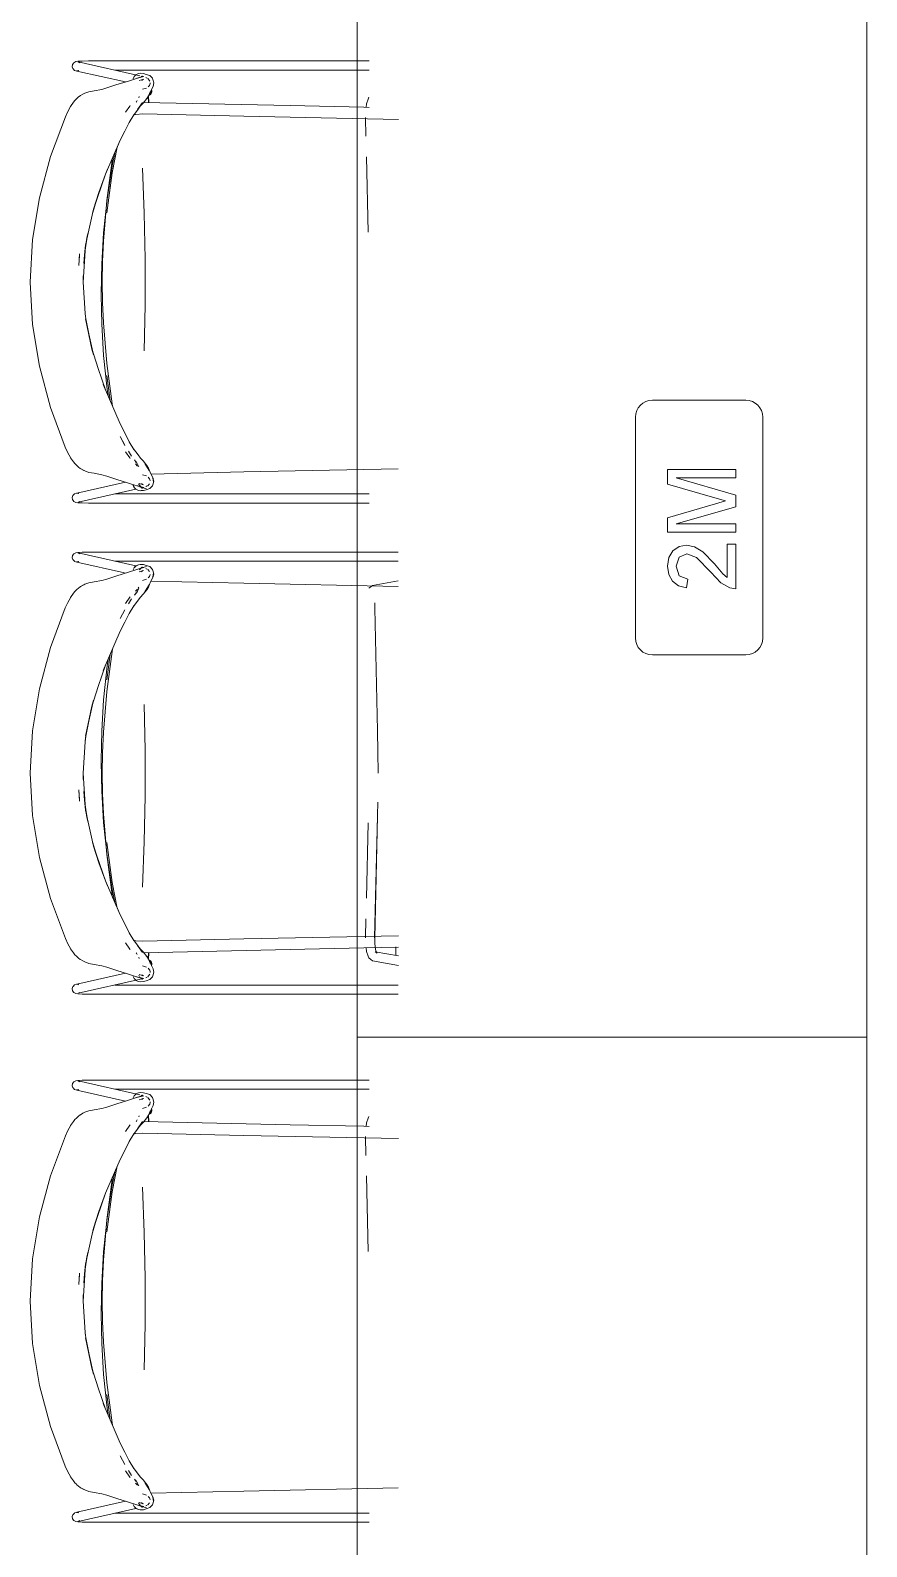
# Model space of a CAD drawing. Header units: millimetres. Extents: x 155927 to 317870, y -36033 to 97293.
# Drawn here: x 202881 to 203866, y 22208 to 23993 of the extents above; entities that cross this region are included whole.
import ezdxf

# ---------------------------------------------------------------- set-up
doc = ezdxf.new("R2010")
doc.units = ezdxf.units.MM
doc.header["$MEASUREMENT"] = 0
doc.layers.add('G-IMPT', color=8, linetype='CONTINUOUS', lineweight=9)
doc.layers.add('I-FURN', color=8, linetype='CONTINUOUS', lineweight=9)

msp = doc.modelspace()

# ---------------------------------------------------------------- linework, layer by layer
at = {"layer": 'G-IMPT'}
for p, q in [((202930.6, 23950.4), (202931, 23953.1)), ((202930.6, 23950.4), (202931.4, 23948.3)), ((202932.5, 23955.2), (202931, 23953.1)), ((202931.7, 23948), (202931.4, 23948.3)), ((202931.7, 23948), (202933.5, 23946.1)), ((202934.8, 23956.4), (202932.5, 23955.2)), ((202937.3, 23956.8), (202934.8, 23956.4)), ((202942.5, 23957.1), (202937.3, 23956.8)), ((203010.5, 23939.8), (202937.5, 23956.2)), ((202937.5, 23956.2), (202939.7, 23955.2)), ((202939.5, 23955.4), (202939.7, 23955.2)), ((202949.7, 23957.2), (202942.5, 23957.1)), ((202949.7, 23957.2), (202956, 23957.3)), ((203280.3, 23957.3), (202956, 23957.3)), ((202933.5, 23946.1), (202933.2, 23946.4)), ((202936, 23945.3), (202933.5, 23946.1)), ((202938.3, 23946.1), (202935.7, 23945.6)), ((202938, 23945.9), (202935.7, 23945.6)), ((202936, 23945.3), (202993.5, 23932.5)), ((202983.2, 23929.3), (202971.3, 23925.5)), ((203280.3, 23946.4), (202981, 23946.4)), ((202995.7, 23933.2), (202983.2, 23929.3)), ((203007.5, 23937), (202995.7, 23933.2)), ((203002.4, 23936.4), (203003.6, 23938.8)), ((203002.4, 23936.3), (203003.6, 23938.8)), ((203003.5, 23938.6), (203002.4, 23936.3)), ((203002.4, 23936.4), (203002.4, 23936.3)), ((203003.5, 23938.6), (203003.6, 23938.8)), ((203005.5, 23940.7), (203003.6, 23938.8)), ((203005.5, 23940.7), (203005.7, 23940.9)), ((203008.6, 23942.3), (203005.7, 23940.9)), ((203014.9, 23938.8), (203006.8, 23936.8)), ((203012.6, 23938.6), (203006.8, 23936.8)), ((203007.5, 23937), (203014.9, 23938.8)), ((203008.9, 23942.4), (203008.6, 23942.3)), ((203008.9, 23942.4), (203010.6, 23942.7)), ((203014.9, 23935.6), (203009.4, 23934.1)), ((203010.4, 23937.9), (203013.5, 23939.4)), ((203010.4, 23937.9), (203012.6, 23938.6)), ((203014.7, 23942.4), (203010.6, 23942.7)), ((203011.5, 23938.1), (203013.5, 23939.4)), ((203013.9, 23939), (203012, 23939.4)), ((203012.5, 23934.4), (203013.6, 23935.4)), ((203012.5, 23934.4), (203013.1, 23935.1)), ((203014.9, 23935.6), (203012.8, 23934.7)), ((203013.6, 23935.4), (203012.8, 23934.7)), ((203014.7, 23942.4), (203017.9, 23941.4)), ((203017.5, 23937.8), (203019.1, 23937)), ((203022.1, 23940.1), (203017.9, 23941.4)), ((203017.9, 23937.5), (203019.1, 23937)), ((203021.9, 23934.1), (203019.7, 23936.7)), ((203020.9, 23935.1), (203022.1, 23933.5)), ((203020.9, 23935.1), (203021.3, 23934.6)), ((203022.1, 23933.5), (203021.3, 23934.6)), ((203021.8, 23928.4), (203022.1, 23929)), ((203022.1, 23940.1), (203025.2, 23936.8)), ((203022.1, 23929), (203022.5, 23931)), ((203022.6, 23931.6), (203022.5, 23931)), ((203025.2, 23936.8), (203025.7, 23935.5)), ((203025.7, 23935.5), (203026.9, 23931.3)), ((203026, 23927.2), (203026.9, 23931.3)), ((202935.8, 23912.5), (202933.9, 23910.7)), ((202938.2, 23914.8), (202935.8, 23912.5)), ((202940.2, 23916.3), (202938.2, 23914.8)), ((202940.2, 23916.3), (202940.6, 23916.5)), ((202940.6, 23916.5), (202943.2, 23918.1)), ((202945.4, 23919.3), (202943.2, 23918.1)), ((202945.4, 23919.3), (202950.4, 23921)), ((202956.4, 23922.2), (202950.4, 23921)), ((202956.4, 23922.2), (202965.6, 23923.8)), ((202965.6, 23923.8), (202971.3, 23925.5)), ((203009, 23913.8), (203009.6, 23915.2)), ((203018.2, 23925.2), (203013.5, 23923.9)), ((203018.5, 23912.9), (203014.2, 23907.4)), ((203020.4, 23916), (203018.5, 23912.9)), ((203021.8, 23928.4), (203020.2, 23926.6)), ((203020.2, 23915.6), (203020.5, 23908.3)), ((203020.2, 23915.6), (203020.6, 23908.3)), ((203020.4, 23916), (203022.6, 23920.8)), ((203020.9, 23908.3), (203020.6, 23916.3)), ((203026, 23927.2), (203021.6, 23918.8)), ((203022.6, 23920.8), (203021.6, 23918.8)), ((203277.4, 23906.8), (203279.3, 23912.4)), ((203279.3, 23912.4), (203280.2, 23914.5)), ((202922.6, 23891.5), (202925.5, 23897.8)), ((202925.5, 23897.8), (202928.6, 23903.4)), ((202928.8, 23903.7), (202928.6, 23903.4)), ((202928.8, 23903.7), (202932.2, 23908.6)), ((202932.2, 23908.6), (202933.9, 23910.7)), ((202998.5, 23904.1), (202993.3, 23896.8)), ((202997.9, 23884.9), (203003.3, 23893.9)), ((202998.9, 23904.6), (202998.5, 23904.1)), ((203002.7, 23893.7), (203005.6, 23894.3)), ((203008.2, 23900.5), (203002.8, 23893.1)), ((203002.8, 23893.1), (203003.3, 23893.9)), ((203005.6, 23894.3), (203014, 23894.8)), ((203005.9, 23908.5), (203006.3, 23909)), ((203007.3, 23910.6), (203006.3, 23909)), ((203013.3, 23908.3), (203007.7, 23900)), ((203011.3, 23904.2), (203007.7, 23900)), ((203013.3, 23908.3), (203008.2, 23900.5)), ((203011.3, 23904.2), (203014.2, 23907.4)), ((203014, 23894.8), (203132.8, 23892.1)), ((203014.5, 23908.4), (203187.5, 23904.6)), ((203274, 23902.8), (203187.5, 23904.6)), ((203280.3, 23902.6), (203274, 23902.8)), ((203276.9, 23902.7), (203277.4, 23906.8)), ((202905, 23844.6), (202922.6, 23891.5)), ((202992.5, 23874.5), (202997.9, 23884.9)), ((203314.9, 23888.4), (203132.8, 23892.1)), ((203276.2, 23890.8), (203276.7, 23868.6)), ((202969.9, 23823.9), (202987.1, 23863.9)), ((202983.1, 23854.5), (202987.1, 23863.9)), ((202983.1, 23854.5), (202987.2, 23863.9)), ((202992.5, 23874.5), (202987.2, 23863.9)), ((202892, 23796.2), (202905, 23844.6)), ((202971.3, 23792.8), (202977.6, 23840.1)), ((202977.6, 23840.1), (202978.2, 23843.3)), ((202977.7, 23833.8), (202980.7, 23848.9)), ((202977.9, 23825.6), (202983.6, 23855.8)), ((202983.6, 23855.8), (202977.9, 23825.7)), ((203277.2, 23844.3), (203279.3, 23755.4)), ((202969.9, 23823.9), (202955.8, 23782.7)), ((202969.9, 23823.9), (202961.9, 23802.4)), ((202970, 23823.9), (202961.9, 23802.4)), ((202972.1, 23829.7), (202969.9, 23823.9)), ((202972.1, 23829.7), (202970, 23823.9)), ((202971.4, 23778.4), (202977.9, 23825.7)), ((202977.9, 23825.6), (202971.4, 23778.4)), ((202977.7, 23833.8), (202971.8, 23794.6)), ((203013.5, 23831), (203015.6, 23777.8)), ((202892, 23796.2), (202883.9, 23746.8)), ((202955.8, 23782.7), (202961.9, 23802.4)), ((202961.9, 23802.4), (202956, 23782.7)), ((202967.4, 23745), (202971.3, 23792.8)), ((202971.8, 23794.6), (202967.7, 23754.8)), ((202946.5, 23740.2), (202955.8, 23782.7)), ((202955.8, 23782.7), (202954.4, 23777.5)), ((202954.4, 23777.5), (202956, 23782.7)), ((203016.6, 23723.9), (203015.6, 23777.8)), ((202949, 23754), (202946.9, 23739.9)), ((202949, 23754), (202947.7, 23746.9)), ((202967.7, 23754.8), (202965.6, 23717.8)), ((202881.3, 23696.9), (202883.9, 23746.8)), ((202943.5, 23696.9), (202945.8, 23733.8)), ((202946.5, 23740.2), (202944.2, 23718.6)), ((202946.5, 23740.2), (202945.3, 23728.9)), ((202946.9, 23739.9), (202945.3, 23728.9)), ((202945.8, 23733.8), (202945.3, 23728.9)), ((202967.4, 23745), (202966.5, 23721)), ((202939.3, 23730), (202938.6, 23716.4)), ((202938.8, 23720.3), (202939.3, 23730)), ((202944.2, 23718.6), (202945.3, 23728.9)), ((202965.6, 23717.8), (202965.3, 23701.5)), ((202966.5, 23721), (202966.1, 23696.9)), ((203016.6, 23723.9), (203016.6, 23669.8)), ((202881.3, 23696.9), (202883.9, 23647)), ((202943.5, 23696.9), (202943.7, 23704.3)), ((202943.6, 23696.9), (202943.7, 23704.3)), ((202946, 23659.9), (202943.6, 23696.9)), ((202965.3, 23701.5), (202964.9, 23682.6)), ((202966.1, 23696.9), (202966.5, 23672.8)), ((202965.3, 23663.8), (202964.9, 23682.6)), ((202965.3, 23663.8), (202965.6, 23647.5)), ((202967.4, 23648.7), (202966.5, 23672.8)), ((203015.6, 23615.9), (203016.6, 23669.8)), ((202892, 23597.6), (202883.9, 23647)), ((202945.8, 23659.9), (202946.9, 23653.5)), ((202945.8, 23659.9), (202946.2, 23656.4)), ((202946, 23659.9), (202946.3, 23655.8)), ((202955.8, 23611), (202946.5, 23653.5)), ((202953.9, 23618), (202946.5, 23653.5)), ((202946.9, 23653.5), (202953.9, 23618)), ((202967.7, 23610.4), (202965.6, 23647.5)), ((202971.3, 23600.9), (202967.4, 23648.7)), ((202955.8, 23611), (202953.9, 23618)), ((202953.9, 23618), (202956.2, 23611.1)), ((202961.4, 23594.9), (202956.2, 23611.1)), ((202967.7, 23610.4), (202971.8, 23570.7)), ((202905, 23549.1), (202892, 23597.6)), ((202961.4, 23594.9), (202969.9, 23569.8)), ((202971.3, 23600.9), (202977.6, 23553.6)), ((202969.9, 23569.8), (202967.3, 23576.2)), ((202987.2, 23529.8), (202967.3, 23576.2)), ((202975.5, 23557.2), (202971.4, 23586.9)), ((202975.5, 23557.2), (202971.4, 23586.9)), ((202973, 23563.1), (202971.8, 23570.7)), ((202905, 23549.1), (202922.5, 23502.4)), ((202977.6, 23553.6), (202978.1, 23551)), ((202987.2, 23529.8), (202992.5, 23519.2)), ((202992.5, 23519.2), (202997.9, 23508.8)), ((202922.5, 23502.4), (202925.5, 23495.9)), ((202992.7, 23504.4), (202987.2, 23514.8)), ((202987.2, 23514.8), (202992.2, 23505.4)), ((202992.7, 23504.4), (202992.2, 23505.4)), ((203003.3, 23499.8), (202997.9, 23508.8)), ((203008.2, 23493.3), (203002.8, 23500.6)), ((203003.3, 23499.8), (203002.8, 23500.6)), ((202928.6, 23490.3), (202925.5, 23495.9)), ((202928.6, 23490.3), (202928.8, 23490)), ((202932.2, 23485.1), (202928.8, 23490)), ((202932.2, 23485.1), (202933.9, 23483)), ((202935.8, 23481.2), (202933.9, 23483)), ((202993.3, 23497), (202998.5, 23489.7)), ((203000.7, 23491.7), (202996.8, 23497.6)), ((202996.8, 23497.6), (202998, 23495.6)), ((203000.7, 23491.7), (202998, 23495.6)), ((202998.9, 23489.2), (202998.5, 23489.7)), ((203004.3, 23486.9), (203004, 23487.4)), ((203006, 23484.4), (203004, 23487.4)), ((203004.3, 23486.9), (203006, 23484.4)), ((203007.5, 23480.2), (203005.4, 23482.6)), ((203007.6, 23482.5), (203005.9, 23485.3)), ((203006.3, 23484.7), (203005.9, 23485.3)), ((203007.6, 23482.5), (203006.3, 23484.7)), ((203007.6, 23482.5), (203007.3, 23483.1)), ((203009.3, 23479.3), (203007.3, 23483.1)), ((203008.2, 23493.3), (203011.3, 23489.5)), ((203014.2, 23486.3), (203011.3, 23489.5)), ((203018.5, 23480.9), (203014.2, 23486.3)), ((203018.7, 23479.6), (203016.4, 23483.2)), ((203016.4, 23483.2), (203021.2, 23474.9)), ((202935.8, 23481.2), (202936.3, 23480.7)), ((202938.2, 23479), (202936.3, 23480.7)), ((202940.2, 23477.4), (202938.2, 23479)), ((202944.4, 23475), (202940.2, 23477.4)), ((202940.2, 23477.4), (202940.6, 23477.2)), ((202940.2, 23477.4), (202945.4, 23474.5)), ((202940.6, 23477.2), (202943.2, 23475.7)), ((202943.2, 23475.7), (202945.4, 23474.5)), ((202944.4, 23475), (202945.4, 23474.5)), ((202950.4, 23472.7), (202945.4, 23474.5)), ((202956.4, 23471.6), (202950.4, 23472.7)), ((202965.6, 23470), (202956.4, 23471.6)), ((202965.6, 23470), (202971.3, 23468.3)), ((202971.3, 23468.3), (202983.2, 23464.4)), ((203007.6, 23482.5), (203009.3, 23479.3)), ((203018.3, 23468.5), (203013.5, 23469.8)), ((203020.4, 23477.8), (203018.5, 23480.9)), ((203018.7, 23479.6), (203021.2, 23474.9)), ((203021.8, 23465.3), (203020.3, 23466.9)), ((203020.4, 23477.8), (203022.9, 23471.7)), ((203021.8, 23465.3), (203022.3, 23464.3)), ((203025.9, 23465.7), (203022.9, 23471.7)), ((203023.4, 23470.7), (203132.8, 23473.2)), ((203026.9, 23462.4), (203025.6, 23466.1)), ((203026.4, 23461.1), (203025.6, 23466.1)), ((203026.4, 23461.1), (203025.9, 23465.7)), ((203132.8, 23473.2), (203314.6, 23476.9)), ((202931.4, 23445.4), (202933.2, 23447.3)), ((202933.5, 23447.6), (202933.2, 23447.3)), ((202936, 23448.4), (202933.5, 23447.6)), ((202938.3, 23447.7), (202935.7, 23448.1)), ((202938, 23447.8), (202935.7, 23448.1)), ((202993.3, 23461.3), (202936, 23448.4)), ((202937.6, 23437.5), (203005.7, 23452.9)), ((202981, 23447.3), (203280.6, 23447.3)), ((202983.2, 23464.4), (203004.4, 23457.7)), ((203002.4, 23457.4), (203002.4, 23457.5)), ((203002.4, 23457.4), (203003.5, 23455.1)), ((203003.5, 23455.1), (203003.6, 23454.9)), ((203005.7, 23452.8), (203003.6, 23454.9)), ((203003.9, 23454.7), (203005.5, 23453)), ((203003.9, 23454.7), (203005.7, 23452.8)), ((203012.6, 23455.1), (203004.4, 23457.7)), ((203008.9, 23451.3), (203005.5, 23453)), ((203005.5, 23453), (203008.6, 23451.4)), ((203005.5, 23453), (203005.7, 23452.8)), ((203008.9, 23451.3), (203005.7, 23452.8)), ((203014.9, 23454.9), (203006.8, 23457)), ((203006.8, 23457), (203008.1, 23456.7)), ((203014.9, 23454.9), (203008.1, 23456.7)), ((203008.9, 23451.3), (203008.6, 23451.4)), ((203008.8, 23459.3), (203009.8, 23457.5)), ((203008.9, 23451.3), (203010.6, 23451.1)), ((203014.8, 23458.1), (203009.4, 23459.7)), ((203011.5, 23455.6), (203009.8, 23457.5)), ((203013.5, 23454.3), (203010.4, 23455.8)), ((203018.2, 23453.5), (203010.4, 23455.8)), ((203011.9, 23451.2), (203010.6, 23451.1)), ((203013.5, 23454.3), (203011.5, 23455.6)), ((203014.7, 23451.3), (203011.9, 23451.2)), ((203012, 23454.3), (203013.9, 23454.7)), ((203013.6, 23458.3), (203012.1, 23459.8)), ((203012.1, 23459.8), (203013, 23458.7)), ((203013.6, 23458.3), (203012.4, 23459.3)), ((203014.8, 23458.1), (203012.4, 23459.3)), ((203018.2, 23453.5), (203012.6, 23455.1)), ((203017.9, 23452.3), (203014.7, 23451.3)), ((203019.1, 23456.7), (203017.5, 23455.9)), ((203017.9, 23456.2), (203019.1, 23456.7)), ((203017.9, 23452.3), (203022.1, 23453.7)), ((203021.7, 23459.3), (203019.7, 23457)), ((203025.2, 23456.9), (203022.1, 23453.7)), ((203022.5, 23462.8), (203022.3, 23464.3)), ((203025.7, 23458.2), (203025.2, 23456.9)), ((203026.9, 23462.4), (203025.7, 23458.2)), ((202931.4, 23445.4), (202930.6, 23443.3)), ((202931, 23440.6), (202930.6, 23443.3)), ((202932.5, 23438.5), (202931, 23440.6)), ((202934.8, 23437.3), (202932.5, 23438.5)), ((202934.8, 23437.3), (202937.3, 23436.9)), ((202937.3, 23436.9), (202942.5, 23436.7)), ((202937.6, 23437.5), (202939.7, 23438.6)), ((202939.7, 23438.6), (202939.5, 23438.4)), ((202942.5, 23436.7), (202949.7, 23436.5)), ((202956, 23436.5), (202949.7, 23436.5)), ((203280.6, 23436.5), (202956, 23436.5)), ((202932.5, 23376.9), (202931, 23374.8)), ((202934.8, 23378.1), (202932.5, 23376.9)), ((202934.8, 23378.1), (202937.3, 23378.5)), ((202937.3, 23378.5), (202942.5, 23378.7)), ((202937.6, 23377.9), (203005.7, 23362.5)), ((202937.6, 23377.9), (202939.7, 23376.8)), ((202939.7, 23376.8), (202939.5, 23377)), ((202942.5, 23378.7), (202949.7, 23378.9)), ((202956, 23378.9), (202949.7, 23378.9)), ((203314.6, 23378.9), (202956, 23378.9)), ((202931, 23374.8), (202930.6, 23372.1)), ((202931.4, 23370), (202930.6, 23372.1)), ((202931.4, 23370), (202933.2, 23368.1)), ((202933.5, 23367.8), (202933.2, 23368.1)), ((202936, 23367), (202933.5, 23367.8)), ((202938.3, 23367.7), (202935.7, 23367.3)), ((202938, 23367.6), (202935.7, 23367.3)), ((202992.2, 23354.4), (202936, 23367)), ((202981, 23368.1), (203314.6, 23368.1)), ((202983.2, 23351), (203004.4, 23357.7)), ((203002.4, 23358), (203003.5, 23360.3)), ((203002.4, 23358), (203002.4, 23357.9)), ((203003.5, 23360.3), (203003.6, 23360.5)), ((203005.7, 23362.6), (203003.6, 23360.5)), ((203003.9, 23360.7), (203005.7, 23362.6)), ((203003.9, 23360.7), (203005.5, 23362.4)), ((203012.6, 23360.3), (203004.4, 23357.7)), ((203008.9, 23364), (203005.5, 23362.4)), ((203005.5, 23362.4), (203008.6, 23364)), ((203005.5, 23362.4), (203005.7, 23362.6)), ((203008.9, 23364), (203005.7, 23362.6)), ((203014.9, 23360.5), (203006.8, 23358.4)), ((203006.8, 23358.4), (203008.1, 23358.7)), ((203014.9, 23360.5), (203008.1, 23358.7)), ((203008.9, 23364), (203008.6, 23364)), ((203008.9, 23364), (203010.6, 23364.3)), ((203011.5, 23359.8), (203009.8, 23357.9)), ((203018.2, 23361.9), (203010.4, 23359.5)), ((203013.5, 23361.1), (203010.4, 23359.5)), ((203011.9, 23364.2), (203010.6, 23364.3)), ((203013.5, 23361.1), (203011.5, 23359.8)), ((203014.7, 23364.1), (203011.9, 23364.2)), ((203012, 23361.1), (203013.9, 23360.7)), ((203018.2, 23361.9), (203012.6, 23360.3)), ((203017.9, 23363.1), (203014.7, 23364.1)), ((203019.1, 23358.7), (203017.5, 23359.5)), ((203017.9, 23363.1), (203022.1, 23361.7)), ((203017.9, 23359.2), (203019.1, 23358.7)), ((203021.7, 23356.1), (203019.7, 23358.4)), ((203025.2, 23358.5), (203022.1, 23361.7)), ((203025.7, 23357.2), (203025.2, 23358.5)), ((202940.2, 23337.9), (202945.4, 23340.9)), ((202944.4, 23340.4), (202940.2, 23337.9)), ((202940.6, 23338.2), (202943.2, 23339.7)), ((202943.2, 23339.7), (202945.4, 23340.9)), ((202944.4, 23340.4), (202945.4, 23340.9)), ((202950.4, 23342.7), (202945.4, 23340.9)), ((202956.4, 23343.8), (202950.4, 23342.7)), ((202965.6, 23345.4), (202956.4, 23343.8)), ((202965.6, 23345.4), (202971.3, 23347.1)), ((202971.3, 23347.1), (202983.2, 23351)), ((203014.8, 23357.3), (203009.4, 23355.7)), ((203013.6, 23357.1), (203012.1, 23355.6)), ((203012.1, 23355.6), (203013, 23356.7)), ((203014.8, 23357.3), (203012.4, 23356.1)), ((203013.6, 23357.1), (203012.4, 23356.1)), ((203018.3, 23346.9), (203013.5, 23345.5)), ((203016.4, 23332.1), (203021.2, 23340.4)), ((203018.7, 23335.8), (203021.2, 23340.4)), ((203021.8, 23350.1), (203020.3, 23348.5)), ((203020.4, 23337.6), (203022.9, 23343.7)), ((203021.8, 23350.1), (203022.3, 23351.1)), ((203022.5, 23352.6), (203022.3, 23351.1)), ((203025.9, 23349.7), (203022.9, 23343.7)), ((203023.4, 23344.7), (203132.8, 23342.2)), ((203026.4, 23354.3), (203025.6, 23349.3)), ((203026.9, 23353), (203025.6, 23349.3)), ((203026.9, 23353), (203025.7, 23357.2)), ((203026.4, 23354.3), (203025.9, 23349.7)), ((203132.8, 23342.2), (203314.6, 23338.5)), ((203314.6, 23344.9), (203284.4, 23339.6)), ((202928.6, 23325.1), (202925.5, 23319.5)), ((202928.6, 23325.1), (202928.8, 23325.4)), ((202932.2, 23330.3), (202928.8, 23325.4)), ((202932.2, 23330.3), (202933.9, 23332.4)), ((202935.8, 23334.2), (202933.9, 23332.4)), ((202935.8, 23334.2), (202936.3, 23334.7)), ((202938.2, 23336.4), (202936.3, 23334.7)), ((202940.2, 23337.9), (202938.2, 23336.4)), ((202940.2, 23337.9), (202940.6, 23338.2)), ((202993.3, 23318.4), (202998.5, 23325.7)), ((203000.7, 23323.7), (202996.8, 23317.8)), ((203000.7, 23323.7), (202998, 23319.8)), ((202998.9, 23326.2), (202998.5, 23325.7)), ((203008.2, 23322.1), (203002.8, 23314.8)), ((203006, 23331), (203004, 23328)), ((203004.3, 23328.5), (203004, 23328)), ((203004.3, 23328.5), (203006, 23331)), ((203007.5, 23335.2), (203005.4, 23332.8)), ((203007.6, 23332.9), (203005.9, 23330.1)), ((203006.3, 23330.7), (203005.9, 23330.1)), ((203007.6, 23332.9), (203006.3, 23330.7)), ((203009.3, 23336.1), (203007.3, 23332.3)), ((203007.6, 23332.9), (203007.3, 23332.3)), ((203007.6, 23332.9), (203009.3, 23336.1)), ((203008.2, 23322.1), (203011.3, 23325.9)), ((203008.4, 23336.4), (203009.1, 23337.6)), ((203014.2, 23329.1), (203011.3, 23325.9)), ((203018.5, 23334.5), (203014.2, 23329.1)), ((203018.7, 23335.8), (203016.4, 23332.1)), ((203020.4, 23337.6), (203018.5, 23334.5)), ((203280.2, 23336.2), (203282.3, 23338.1)), ((203282.3, 23338.1), (203284.4, 23339.6)), ((202905, 23266.3), (202922.5, 23313)), ((202922.5, 23313), (202925.5, 23319.5)), ((202992.7, 23311), (202987.2, 23300.6)), ((202987.2, 23300.6), (202992.2, 23310)), ((202992.7, 23311), (202992.2, 23310)), ((202992.5, 23296.2), (202997.9, 23306.6)), ((202996.8, 23317.8), (202998, 23319.8)), ((203003.3, 23315.6), (202997.9, 23306.6)), ((203003.3, 23315.6), (203002.8, 23314.8)), ((203287.1, 23312.8), (203287.2, 23319.2)), ((203287.1, 23312.8), (203290.3, 23168.5)), ((202987.2, 23285.6), (202992.5, 23296.2)), ((202987.2, 23285.6), (202967.3, 23239.2)), ((202905, 23266.3), (202892, 23217.8)), ((202971.3, 23214.5), (202977.6, 23261.8)), ((202975.5, 23258.2), (202971.4, 23228.5)), ((202975.5, 23258.2), (202971.4, 23228.5)), ((202973, 23252.3), (202971.8, 23244.7)), ((202977.6, 23261.8), (202978.1, 23264.4)), ((202961.4, 23220.5), (202969.9, 23245.6)), ((202969.9, 23245.6), (202967.3, 23239.2)), ((202967.7, 23205), (202971.8, 23244.7)), ((202892, 23217.8), (202883.9, 23168.4)), ((202961.4, 23220.5), (202956.2, 23204.3)), ((202955.8, 23204.4), (202946.5, 23161.9)), ((202953.9, 23197.4), (202946.5, 23161.9)), ((202946.9, 23161.9), (202953.9, 23197.4)), ((202955.8, 23204.4), (202953.9, 23197.4)), ((202953.9, 23197.4), (202956.2, 23204.3)), ((202967.7, 23205), (202965.6, 23167.9)), ((202971.3, 23214.5), (202967.4, 23166.7)), ((203015.6, 23199.5), (203016.6, 23145.6)), ((202881.3, 23118.5), (202883.9, 23168.4)), ((202945.8, 23155.5), (202946.9, 23161.9)), ((202965.3, 23151.6), (202965.6, 23167.9)), ((202967.4, 23166.7), (202966.5, 23142.6)), ((203290.3, 23168.5), (203290.7, 23143.6)), ((202946, 23155.5), (202943.6, 23118.5)), ((202945.8, 23155.5), (202946.2, 23159)), ((202946, 23155.5), (202946.4, 23160.8)), ((202965.3, 23151.6), (202964.9, 23132.8)), ((203016.6, 23091.5), (203016.6, 23145.6)), ((203290.7, 23143.6), (203290.9, 23118.5)), ((202965.3, 23113.9), (202964.9, 23132.8)), ((202966.1, 23118.5), (202966.5, 23142.6)), ((202881.3, 23118.5), (202883.9, 23068.6)), ((202943.5, 23118.5), (202945.8, 23081.6)), ((202943.5, 23118.5), (202943.7, 23111.1)), ((202943.6, 23118.5), (202943.7, 23111.1)), ((202965.6, 23097.6), (202965.3, 23113.9)), ((202966.5, 23094.4), (202966.1, 23118.5)), ((202939.3, 23085.4), (202938.6, 23099)), ((202938.8, 23095.6), (202939.3, 23085.4)), ((202946.5, 23075.1), (202944.2, 23096.8)), ((202944.2, 23096.8), (202945.3, 23086.5)), ((202967.7, 23060.5), (202965.6, 23097.6)), ((202967.4, 23070.4), (202966.5, 23094.4)), ((203016.6, 23091.5), (203015.6, 23037.6)), ((202945.8, 23081.6), (202945.3, 23086.5)), ((202946.5, 23075.1), (202945.3, 23086.5)), ((202946.9, 23075.5), (202945.3, 23086.5)), ((202946.5, 23075.1), (202955.8, 23032.6)), ((202949, 23061.4), (202946.9, 23075.5)), ((203290.4, 23068.6), (203290.6, 23084.4)), ((202892, 23019.2), (202883.9, 23068.6)), ((202949, 23061.4), (202947.7, 23068.5)), ((202967.4, 23070.4), (202971.3, 23022.6)), ((202971.8, 23020.8), (202967.7, 23060.5)), ((203277.2, 22971.1), (203279.3, 23060)), ((203286.9, 22924.5), (203290.3, 23068.4)), ((203287.1, 22924.3), (203290.3, 23068.4)), ((202955.8, 23032.6), (202954.4, 23037.8)), ((202954.4, 23037.8), (202956, 23032.7)), ((202977.9, 22989.8), (202971.4, 23037)), ((202971.4, 23037), (202977.9, 22989.7)), ((203013.5, 22984.4), (203015.6, 23037.6)), ((202892, 23019.2), (202905, 22970.8)), ((202969.9, 22991.5), (202955.8, 23032.6)), ((202955.8, 23032.6), (202961.9, 23013)), ((202961.9, 23013), (202956, 23032.7)), ((202971.3, 23022.6), (202977.6, 22975.3)), ((202977.7, 22981.6), (202971.8, 23020.8)), ((202969.9, 22991.5), (202961.9, 23013)), ((202970, 22991.5), (202961.9, 23013)), ((202972.1, 22985.7), (202969.9, 22991.5)), ((202969.9, 22991.5), (202987.1, 22951.5)), ((202972.1, 22985.7), (202970, 22991.5)), ((202977.9, 22989.8), (202983.6, 22959.6)), ((202983.6, 22959.6), (202977.9, 22989.7)), ((202905, 22970.8), (202922.6, 22923.9)), ((202977.6, 22975.3), (202978.2, 22972.1)), ((202977.7, 22981.6), (202980.7, 22966.5)), ((202983.1, 22960.9), (202987.1, 22951.5)), ((202983.1, 22960.9), (202987.2, 22951.5)), ((202992.5, 22940.9), (202987.2, 22951.5)), ((202992.5, 22940.9), (202997.9, 22930.5)), ((202997.9, 22930.5), (203003.3, 22921.5)), ((203276.2, 22924.6), (203276.7, 22946.8)), ((202922.6, 22923.9), (202925.5, 22917.6)), ((202925.5, 22917.6), (202928.6, 22912)), ((202928.8, 22911.7), (202928.6, 22912)), ((202928.8, 22911.7), (202932.2, 22906.8)), ((202998.5, 22911.3), (202993.3, 22918.6)), ((202998.9, 22910.8), (202998.5, 22911.3)), ((203002.7, 22921.7), (203005.6, 22921.1)), ((203008.2, 22914.9), (203002.8, 22922.2)), ((203002.8, 22922.2), (203003.3, 22921.5)), ((203005.6, 22921.1), (203014, 22920.6)), ((203013.3, 22907.1), (203007.7, 22915.4)), ((203011.3, 22911.2), (203007.7, 22915.4)), ((203013.3, 22907.1), (203008.2, 22914.9)), ((203011.3, 22911.2), (203014.2, 22908)), ((203014, 22920.6), (203132.8, 22923.3)), ((203314.9, 22927), (203132.8, 22923.3)), ((203274, 22912.6), (203187.5, 22910.8)), ((203314.9, 22913.5), (203274, 22912.6)), ((203276.9, 22912.7), (203277.4, 22908.6)), ((203287.1, 22924.3), (203287.2, 22917.9)), ((203287.2, 22917.9), (203288.1, 22911)), ((203312, 22903.7), (203312, 22913.8)), ((202932.2, 22906.8), (202933.9, 22904.7)), ((202935.8, 22902.9), (202933.9, 22904.7)), ((202938.2, 22900.6), (202935.8, 22902.9)), ((202940.2, 22899.1), (202938.2, 22900.6)), ((202940.2, 22899.1), (202940.6, 22898.9)), ((202940.6, 22898.9), (202943.2, 22897.3)), ((202945.4, 22896.1), (202943.2, 22897.3)), ((202945.4, 22896.1), (202950.4, 22894.3)), ((202956.4, 22893.2), (202950.4, 22894.3)), ((202956.4, 22893.2), (202965.6, 22891.6)), ((203005.9, 22906.9), (203006.3, 22906.4)), ((203007.3, 22904.8), (203006.3, 22906.4)), ((203009, 22901.6), (203009.6, 22900.2)), ((203018.5, 22902.5), (203014.2, 22908)), ((203014.5, 22907), (203187.5, 22910.8)), ((203020.4, 22899.4), (203018.5, 22902.5)), ((203020.2, 22899.8), (203020.6, 22907.1)), ((203020.2, 22899.8), (203020.5, 22906.1)), ((203020.4, 22899.4), (203022.6, 22894.6)), ((203020.9, 22907.1), (203020.6, 22899.1)), ((203026, 22888.2), (203021.6, 22896.6)), ((203022.6, 22894.6), (203021.6, 22896.6)), ((203277.4, 22908.6), (203279.3, 22903)), ((203279.3, 22903), (203280.2, 22900.9)), ((203282.3, 22899), (203280.2, 22900.9)), ((203284.3, 22897.5), (203282.3, 22899)), ((203284.3, 22897.5), (203314.9, 22892.1)), ((203287.6, 22908), (203289.5, 22907)), ((203287.6, 22908), (203314.9, 22903.2)), ((203288.1, 22911), (203289.6, 22906.4)), ((203289.5, 22907), (203288.2, 22908.3)), ((203289.6, 22906.4), (203288.2, 22908.3)), ((202936, 22870.1), (202993.5, 22882.9)), ((203011, 22875.7), (202937.5, 22859.2)), ((202965.6, 22891.6), (202971.3, 22889.9)), ((202983.2, 22886.1), (202971.3, 22889.9)), ((202995.7, 22882.2), (202983.2, 22886.1)), ((203007.5, 22878.4), (202995.7, 22882.2)), ((203002.4, 22879), (203002.4, 22879.1)), ((203003.5, 22876.8), (203002.4, 22879.1)), ((203002.4, 22879.1), (203003.6, 22876.6)), ((203002.4, 22879), (203003.6, 22876.6)), ((203003.5, 22876.8), (203003.6, 22876.6)), ((203005.5, 22874.7), (203003.6, 22876.6)), ((203012.6, 22876.8), (203006.8, 22878.6)), ((203014.9, 22876.6), (203006.8, 22878.6)), ((203007.5, 22878.4), (203014.9, 22876.6)), ((203009, 22880.6), (203009.8, 22879.1)), ((203014.9, 22879.8), (203009.4, 22881.3)), ((203010.4, 22877.5), (203012.6, 22876.8)), ((203010.4, 22877.5), (203013.5, 22876)), ((203011.5, 22877.3), (203011, 22877.8)), ((203011.5, 22877.3), (203013.5, 22876)), ((203013.9, 22876.4), (203012, 22876)), ((203012.5, 22881), (203013.6, 22880)), ((203012.5, 22881), (203013.1, 22880.3)), ((203014.9, 22879.8), (203012.8, 22880.7)), ((203013.6, 22880), (203012.8, 22880.7)), ((203018.2, 22890.2), (203013.5, 22891.5)), ((203017.5, 22877.6), (203019.1, 22878.4)), ((203017.9, 22877.9), (203019.1, 22878.4)), ((203021.9, 22881.3), (203019.7, 22878.7)), ((203021.8, 22887), (203020.2, 22888.8)), ((203020.9, 22880.3), (203022.1, 22881.9)), ((203020.9, 22880.3), (203021.3, 22880.8)), ((203022.1, 22881.9), (203021.3, 22880.8)), ((203021.8, 22887), (203022.1, 22886.4)), ((203022.1, 22886.4), (203022.5, 22884.4)), ((203022.1, 22875.3), (203025.2, 22878.6)), ((203022.6, 22883.8), (203022.5, 22884.4)), ((203025.2, 22878.6), (203025.7, 22879.9)), ((203025.7, 22879.9), (203026.9, 22884.1)), ((203026, 22888.2), (203026.9, 22884.1)), ((202930.6, 22865), (202931.4, 22867.1)), ((202930.6, 22865), (202931, 22862.3)), ((202932.5, 22860.2), (202931, 22862.3)), ((202931.7, 22867.4), (202931.4, 22867.1)), ((202931.7, 22867.4), (202933.5, 22869.3)), ((202934.8, 22858.9), (202932.5, 22860.2)), ((202933.5, 22869.3), (202933.2, 22869)), ((202936, 22870.1), (202933.5, 22869.3)), ((202937.3, 22858.6), (202934.8, 22858.9)), ((202938.3, 22869.3), (202935.7, 22869.8)), ((202938, 22869.5), (202935.7, 22869.8)), ((202942.5, 22858.3), (202937.3, 22858.6)), ((202937.5, 22859.2), (202939.7, 22860.2)), ((202939.5, 22860), (202939.7, 22860.2)), ((202949.7, 22858.2), (202942.5, 22858.3)), ((202949.7, 22858.2), (202956, 22858.1)), ((203314.6, 22858.1), (202956, 22858.1)), ((203314.6, 22869), (202981, 22869)), ((203005.5, 22874.7), (203005.7, 22874.5)), ((203008.6, 22873.1), (203005.7, 22874.5)), ((203008.9, 22873), (203008.6, 22873.1)), ((203008.9, 22873), (203010.6, 22872.7)), ((203014.7, 22873), (203010.6, 22872.7)), ((203014.7, 22873), (203017.9, 22873.9)), ((203022.1, 22875.3), (203017.9, 22873.9)), ((202930.6, 22750.2), (202931, 22752.9)), ((202932.5, 22755), (202931, 22752.9)), ((202934.8, 22756.2), (202932.5, 22755)), ((202937.3, 22756.6), (202934.8, 22756.2)), ((202942.5, 22756.9), (202937.3, 22756.6)), ((203010.5, 22739.6), (202937.5, 22756)), ((202937.5, 22756), (202939.7, 22755)), ((202939.5, 22755.2), (202939.7, 22755)), ((202949.7, 22757), (202942.5, 22756.9)), ((202949.7, 22757), (202956, 22757.1)), ((203280.3, 22757.1), (202956, 22757.1)), ((202930.6, 22750.2), (202931.4, 22748.1)), ((202931.7, 22747.8), (202931.4, 22748.1)), ((202931.7, 22747.8), (202933.5, 22745.9)), ((202933.5, 22745.9), (202933.2, 22746.2)), ((202936, 22745.1), (202933.5, 22745.9)), ((202938.3, 22745.9), (202935.7, 22745.4)), ((202938, 22745.7), (202935.7, 22745.4)), ((202936, 22745.1), (202993.5, 22732.3)), ((203280.3, 22746.2), (202981, 22746.2)), ((202995.7, 22733), (202983.2, 22729.1)), ((203007.5, 22736.8), (202995.7, 22733)), ((203002.4, 22736.2), (203003.6, 22738.6)), ((203002.4, 22736.1), (203003.6, 22738.6)), ((203003.5, 22738.4), (203002.4, 22736.1)), ((203002.4, 22736.2), (203002.4, 22736.1)), ((203003.5, 22738.4), (203003.6, 22738.6)), ((203005.5, 22740.5), (203003.6, 22738.6)), ((203005.5, 22740.5), (203005.7, 22740.7)), ((203008.6, 22742.1), (203005.7, 22740.7)), ((203014.9, 22738.6), (203006.8, 22736.6)), ((203012.6, 22738.4), (203006.8, 22736.6)), ((203007.5, 22736.8), (203014.9, 22738.6)), ((203008.9, 22742.2), (203008.6, 22742.1)), ((203008.9, 22742.2), (203010.6, 22742.5)), ((203014.9, 22735.4), (203009.4, 22733.9)), ((203010.4, 22737.7), (203013.5, 22739.2)), ((203010.4, 22737.7), (203012.6, 22738.4)), ((203014.7, 22742.2), (203010.6, 22742.5)), ((203011.5, 22737.9), (203013.5, 22739.2)), ((203013.9, 22738.8), (203012, 22739.2)), ((203012.5, 22734.2), (203013.6, 22735.2)), ((203012.5, 22734.2), (203013.1, 22734.9)), ((203014.9, 22735.4), (203012.8, 22734.5)), ((203013.6, 22735.2), (203012.8, 22734.5)), ((203014.7, 22742.2), (203017.9, 22741.3)), ((203017.5, 22737.6), (203019.1, 22736.8)), ((203022.1, 22739.9), (203017.9, 22741.3)), ((203017.9, 22737.3), (203019.1, 22736.8)), ((203021.9, 22733.9), (203019.7, 22736.5)), ((203020.9, 22734.9), (203022.1, 22733.3)), ((203020.9, 22734.9), (203021.3, 22734.4)), ((203022.1, 22733.3), (203021.3, 22734.4)), ((203022.1, 22739.9), (203025.2, 22736.6)), ((203025.2, 22736.6), (203025.7, 22735.3)), ((203025.7, 22735.3), (203026.9, 22731.1)), ((202940.2, 22716.1), (202938.2, 22714.6)), ((202940.2, 22716.1), (202940.6, 22716.3)), ((202940.6, 22716.3), (202943.2, 22717.9)), ((202945.4, 22719.1), (202943.2, 22717.9)), ((202945.4, 22719.1), (202950.4, 22720.9)), ((202956.4, 22722), (202950.4, 22720.9)), ((202956.4, 22722), (202965.6, 22723.6)), ((202965.6, 22723.6), (202971.3, 22725.3)), ((202983.2, 22729.1), (202971.3, 22725.3)), ((203009, 22713.6), (203009.6, 22715)), ((203018.2, 22725), (203013.5, 22723.7)), ((203020.4, 22715.8), (203018.5, 22712.7)), ((203021.8, 22728.2), (203020.2, 22726.4)), ((203020.2, 22715.4), (203020.5, 22708.1)), ((203020.2, 22715.4), (203020.6, 22708.1)), ((203020.4, 22715.8), (203022.6, 22720.6)), ((203020.9, 22708.1), (203020.6, 22716.1)), ((203026, 22727), (203021.6, 22718.6)), ((203022.6, 22720.6), (203021.6, 22718.6)), ((203021.8, 22728.2), (203022.1, 22728.8)), ((203022.1, 22728.8), (203022.5, 22730.8)), ((203022.6, 22731.4), (203022.5, 22730.8)), ((203026, 22727), (203026.9, 22731.1)), ((202922.6, 22691.3), (202925.5, 22697.6)), ((202925.5, 22697.6), (202928.6, 22703.2)), ((202928.8, 22703.5), (202928.6, 22703.2)), ((202928.8, 22703.5), (202932.2, 22708.4)), ((202932.2, 22708.4), (202933.9, 22710.5)), ((202935.8, 22712.3), (202933.9, 22710.5)), ((202938.2, 22714.6), (202935.8, 22712.3)), ((202998.5, 22703.9), (202993.3, 22696.6)), ((202998.9, 22704.4), (202998.5, 22703.9)), ((203008.2, 22700.3), (203002.8, 22693)), ((203005.9, 22708.3), (203006.3, 22708.8)), ((203007.3, 22710.4), (203006.3, 22708.8)), ((203013.3, 22708.1), (203007.7, 22699.8)), ((203011.3, 22704), (203007.7, 22699.8)), ((203013.3, 22708.1), (203008.2, 22700.3)), ((203011.3, 22704), (203014.2, 22707.2)), ((203018.5, 22712.7), (203014.2, 22707.2)), ((203014.5, 22708.2), (203187.5, 22704.4)), ((203274, 22702.6), (203187.5, 22704.4)), ((203280.3, 22702.4), (203274, 22702.6)), ((203276.9, 22702.5), (203277.4, 22706.6)), ((203277.4, 22706.6), (203279.3, 22712.2)), ((203279.3, 22712.2), (203280.2, 22714.3)), ((202905, 22644.4), (202922.6, 22691.3)), ((202992.5, 22674.3), (202997.9, 22684.7)), ((202997.9, 22684.7), (203003.3, 22693.7)), ((203002.7, 22693.5), (203005.6, 22694.1)), ((203002.8, 22693), (203003.3, 22693.7)), ((203005.6, 22694.1), (203014, 22694.6)), ((203014, 22694.6), (203132.8, 22691.9)), ((203314.9, 22688.2), (203132.8, 22691.9)), ((203276.2, 22690.6), (203276.7, 22668.4)), ((202969.9, 22623.7), (202987.1, 22663.7)), ((202983.1, 22654.3), (202987.1, 22663.7)), ((202983.1, 22654.3), (202987.2, 22663.7)), ((202992.5, 22674.3), (202987.2, 22663.7)), ((202892, 22596), (202905, 22644.4)), ((202977.7, 22633.6), (202980.7, 22648.7)), ((202977.9, 22625.4), (202983.6, 22655.6)), ((202983.6, 22655.6), (202977.9, 22625.5)), ((203277.2, 22644.1), (203279.3, 22555.2)), ((202972.1, 22629.5), (202969.9, 22623.7)), ((202972.1, 22629.5), (202970, 22623.7)), ((202971.3, 22592.6), (202977.6, 22639.9)), ((202971.4, 22578.2), (202977.9, 22625.5)), ((202977.7, 22633.6), (202971.8, 22594.4)), ((202977.6, 22639.9), (202978.2, 22643.1)), ((203013.5, 22630.8), (203015.6, 22577.6)), ((202969.9, 22623.7), (202955.8, 22582.6)), ((202969.9, 22623.7), (202961.9, 22602.2)), ((202970, 22623.7), (202961.9, 22602.2)), ((202977.9, 22625.4), (202971.4, 22578.2)), ((202892, 22596), (202883.9, 22546.6)), ((202955.8, 22582.6), (202961.9, 22602.2)), ((202961.9, 22602.2), (202956, 22582.5)), ((202967.4, 22544.8), (202971.3, 22592.6)), ((202971.8, 22594.4), (202967.7, 22554.7)), ((202946.5, 22540.1), (202955.8, 22582.6)), ((202955.8, 22582.6), (202954.4, 22577.3)), ((202954.4, 22577.3), (202956, 22582.5)), ((203016.6, 22523.7), (203015.6, 22577.6)), ((202967.7, 22554.7), (202965.6, 22517.6)), ((202881.3, 22496.7), (202883.9, 22546.6)), ((202946.5, 22540.1), (202944.2, 22518.4)), ((202946.5, 22540.1), (202945.3, 22528.7)), ((202946.9, 22539.7), (202945.3, 22528.7)), ((202949, 22553.8), (202946.9, 22539.7)), ((202949, 22553.8), (202947.7, 22546.7)), ((202967.4, 22544.8), (202966.5, 22520.8)), ((202939.3, 22529.8), (202938.6, 22516.2)), ((202938.8, 22520.1), (202939.3, 22529.8)), ((202943.5, 22496.7), (202945.8, 22533.6)), ((202944.2, 22518.4), (202945.3, 22528.7)), ((202945.8, 22533.6), (202945.3, 22528.7)), ((202966.5, 22520.8), (202966.1, 22496.7)), ((203016.6, 22523.7), (203016.6, 22469.6)), ((202943.5, 22496.7), (202943.7, 22504.1)), ((202943.6, 22496.7), (202943.7, 22504.1)), ((202965.3, 22501.3), (202964.9, 22482.4)), ((202965.6, 22517.6), (202965.3, 22501.3)), ((202881.3, 22496.7), (202883.9, 22446.8)), ((202946, 22459.7), (202943.6, 22496.7)), ((202966.1, 22496.7), (202966.5, 22472.6)), ((202965.3, 22463.6), (202964.9, 22482.4)), ((202967.4, 22448.5), (202966.5, 22472.6)), ((203015.6, 22415.7), (203016.6, 22469.6)), ((202945.8, 22459.7), (202946.9, 22453.3)), ((202945.8, 22459.7), (202946.2, 22456.2)), ((202946, 22459.7), (202946.3, 22455.6)), ((202955.8, 22410.8), (202946.5, 22453.3)), ((202953.9, 22417.8), (202946.5, 22453.3)), ((202946.9, 22453.3), (202953.9, 22417.8)), ((202965.3, 22463.6), (202965.6, 22447.3)), ((202967.7, 22410.2), (202965.6, 22447.3)), ((202971.3, 22400.7), (202967.4, 22448.5)), ((202892, 22397.4), (202883.9, 22446.8)), ((202955.8, 22410.8), (202953.9, 22417.8)), ((202953.9, 22417.8), (202956.2, 22410.9)), ((202905, 22348.9), (202892, 22397.4)), ((202961.4, 22394.7), (202956.2, 22410.9)), ((202961.4, 22394.7), (202969.9, 22369.6)), ((202967.7, 22410.2), (202971.8, 22370.5)), ((202971.3, 22400.7), (202977.6, 22353.4)), ((202969.9, 22369.6), (202967.3, 22376)), ((202987.2, 22329.6), (202967.3, 22376)), ((202975.5, 22357), (202971.4, 22386.7)), ((202975.5, 22357), (202971.4, 22386.7)), ((202973, 22362.9), (202971.8, 22370.5)), ((202905, 22348.9), (202922.5, 22302.2)), ((202977.6, 22353.4), (202978.1, 22350.8)), ((202987.2, 22329.6), (202992.5, 22319)), ((202992.7, 22304.2), (202987.2, 22314.6)), ((202987.2, 22314.6), (202992.2, 22305.2)), ((202992.7, 22304.2), (202992.2, 22305.2)), ((202992.5, 22319), (202997.9, 22308.6)), ((203003.3, 22299.6), (202997.9, 22308.6)), ((202922.5, 22302.2), (202925.5, 22295.7)), ((202928.6, 22290.1), (202925.5, 22295.7)), ((202928.6, 22290.1), (202928.8, 22289.8)), ((202932.2, 22284.9), (202928.8, 22289.8)), ((202993.3, 22296.8), (202998.5, 22289.5)), ((203000.7, 22291.5), (202996.8, 22297.4)), ((202996.8, 22297.4), (202998, 22295.4)), ((203000.7, 22291.5), (202998, 22295.4)), ((202998.9, 22289), (202998.5, 22289.5)), ((203008.2, 22293.1), (203002.8, 22300.4)), ((203003.3, 22299.6), (203002.8, 22300.4)), ((203004.3, 22286.7), (203004, 22287.2)), ((203006, 22284.2), (203004, 22287.2)), ((203004.3, 22286.7), (203006, 22284.2)), ((203008.2, 22293.1), (203011.3, 22289.3)), ((203014.2, 22286.1), (203011.3, 22289.3)), ((203018.5, 22280.7), (203014.2, 22286.1)), ((202932.2, 22284.9), (202933.9, 22282.8)), ((202935.8, 22281), (202933.9, 22282.8)), ((202935.8, 22281), (202936.3, 22280.5)), ((202938.2, 22278.8), (202936.3, 22280.5)), ((202940.2, 22277.3), (202938.2, 22278.8)), ((202944.4, 22274.8), (202940.2, 22277.3)), ((202940.2, 22277.3), (202940.6, 22277)), ((202940.2, 22277.3), (202945.4, 22274.3)), ((202940.6, 22277), (202943.2, 22275.5)), ((202943.2, 22275.5), (202945.4, 22274.3)), ((202944.4, 22274.8), (202945.4, 22274.3)), ((202950.4, 22272.5), (202945.4, 22274.3)), ((202956.4, 22271.4), (202950.4, 22272.5)), ((202965.6, 22269.8), (202956.4, 22271.4)), ((202965.6, 22269.8), (202971.3, 22268.1)), ((203007.5, 22280), (203005.4, 22282.4)), ((203007.6, 22282.3), (203005.9, 22285.1)), ((203006.3, 22284.5), (203005.9, 22285.1)), ((203007.6, 22282.3), (203006.3, 22284.5)), ((203007.6, 22282.3), (203007.3, 22282.9)), ((203009.3, 22279.1), (203007.3, 22282.9)), ((203007.6, 22282.3), (203009.3, 22279.1)), ((203018.3, 22268.3), (203013.5, 22269.7)), ((203018.7, 22279.4), (203016.4, 22283.1)), ((203016.4, 22283.1), (203021.2, 22274.8)), ((203020.4, 22277.6), (203018.5, 22280.7)), ((203018.7, 22279.4), (203021.2, 22274.8)), ((203020.4, 22277.6), (203022.9, 22271.5)), ((203025.9, 22265.5), (203022.9, 22271.5)), ((203023.4, 22270.5), (203132.8, 22273)), ((203132.8, 22273), (203314.6, 22276.7)), ((202993.3, 22261.1), (202936, 22248.2)), ((202937.6, 22237.3), (203005.7, 22252.7)), ((202971.3, 22268.1), (202983.2, 22264.2)), ((202983.2, 22264.2), (203004.4, 22257.5)), ((203002.4, 22257.2), (203002.4, 22257.3)), ((203002.4, 22257.2), (203003.5, 22254.9)), ((203003.5, 22254.9), (203003.6, 22254.7)), ((203005.7, 22252.6), (203003.6, 22254.7)), ((203003.9, 22254.5), (203005.5, 22252.8)), ((203003.9, 22254.5), (203005.7, 22252.6)), ((203012.6, 22254.9), (203004.4, 22257.5)), ((203008.9, 22251.2), (203005.5, 22252.8)), ((203005.5, 22252.8), (203008.6, 22251.2)), ((203005.5, 22252.8), (203005.7, 22252.6)), ((203008.9, 22251.2), (203005.7, 22252.6)), ((203014.9, 22254.7), (203006.8, 22256.8)), ((203006.8, 22256.8), (203008.1, 22256.5)), ((203014.9, 22254.7), (203008.1, 22256.5)), ((203008.9, 22251.2), (203008.6, 22251.2)), ((203008.8, 22259.1), (203009.8, 22257.3)), ((203008.9, 22251.2), (203010.6, 22250.9)), ((203014.8, 22257.9), (203009.4, 22259.5)), ((203011.5, 22255.4), (203009.8, 22257.3)), ((203013.5, 22254.1), (203010.4, 22255.6)), ((203018.2, 22253.3), (203010.4, 22255.6)), ((203011.9, 22251), (203010.6, 22250.9)), ((203013.5, 22254.1), (203011.5, 22255.4)), ((203014.7, 22251.1), (203011.9, 22251)), ((203012, 22254.1), (203013.9, 22254.5)), ((203013.6, 22258.1), (203012.1, 22259.6)), ((203012.1, 22259.6), (203013, 22258.5)), ((203013.6, 22258.1), (203012.4, 22259.1)), ((203014.8, 22257.9), (203012.4, 22259.1)), ((203018.2, 22253.3), (203012.6, 22254.9)), ((203017.9, 22252.1), (203014.7, 22251.1)), ((203019.1, 22256.5), (203017.5, 22255.7)), ((203017.9, 22256), (203019.1, 22256.5)), ((203017.9, 22252.1), (203022.1, 22253.5)), ((203021.7, 22259.1), (203019.7, 22256.8)), ((203021.8, 22265.1), (203020.3, 22266.7)), ((203021.8, 22265.1), (203022.3, 22264.1)), ((203025.2, 22256.7), (203022.1, 22253.5)), ((203022.5, 22262.6), (203022.3, 22264.1)), ((203025.7, 22258), (203025.2, 22256.7)), ((203026.9, 22262.2), (203025.6, 22265.9)), ((203026.4, 22260.9), (203025.6, 22265.9)), ((203026.9, 22262.2), (203025.7, 22258)), ((203026.4, 22260.9), (203025.9, 22265.5)), ((202931.4, 22245.2), (202930.6, 22243.1)), ((202931, 22240.4), (202930.6, 22243.1)), ((202932.5, 22238.3), (202931, 22240.4)), ((202931.4, 22245.2), (202933.2, 22247.1)), ((202934.8, 22237.1), (202932.5, 22238.3)), ((202933.5, 22247.4), (202933.2, 22247.1)), ((202936, 22248.2), (202933.5, 22247.4)), ((202934.8, 22237.1), (202937.3, 22236.7)), ((202938.3, 22247.5), (202935.7, 22247.9)), ((202938, 22247.6), (202935.7, 22247.9)), ((202937.3, 22236.7), (202942.5, 22236.5)), ((202937.6, 22237.3), (202939.7, 22238.4)), ((202939.7, 22238.4), (202939.5, 22238.2)), ((202942.5, 22236.5), (202949.7, 22236.3)), ((202956, 22236.3), (202949.7, 22236.3)), ((203280.6, 22236.3), (202956, 22236.3)), ((202981, 22247.1), (203280.6, 22247.1))]:
    msp.add_line(p, q, dxfattribs=at)
at = {"layer": 'I-FURN'}
for p, q in [((203266.5, 24007.8), (203266.5, 22807.7)), ((203866.5, 22807.7), (203866.5, 24007.8)), ((203021.9, 23917.1), (203020.7, 23916.9)), ((203021.9, 23917.1), (203021.6, 23918.5)), ((203021.9, 23917.1), (203021.7, 23918.8)), ((203021.9, 23917.1), (203024.5, 23922.1)), ((203021.9, 23917.1), (203022.6, 23920.9)), ((203021.9, 23917.1), (203022.1, 23919.6)), ((203021.9, 23917.1), (203021.9, 23919.1)), ((203021.9, 23917.1), (203022.9, 23917.9)), ((203024.5, 23922.1), (203022.9, 23917.9)), ((203022.9, 23917.9), (203023.6, 23918.8)), ((203024.5, 23922.1), (203023.6, 23918.8)), ((203024.1, 23919.8), (203023.6, 23918.8)), ((203023.9, 23923.7), (203024.5, 23922.1)), ((203024.5, 23922.1), (203024.1, 23919.8)), ((203024.4, 23921), (203024.1, 23919.8)), ((203024.5, 23922.1), (203024.4, 23921)), ((203724, 23557.7), (203614, 23557.7)), ((203594, 23537.7), (203594, 23277.7)), ((203744, 23277.7), (203744, 23537.7)), ((203712.2, 23476.1), (203631.8, 23476.1)), ((203631.8, 23476.1), (203631.8, 23458.9)), ((203712.2, 23445.9), (203641.9, 23466.1)), ((203641.9, 23466.1), (203712.2, 23466.1)), ((203712.2, 23466.1), (203712.2, 23476.1)), ((203631.8, 23458.9), (203687.5, 23442.7)), ((203688.5, 23435.8), (203631.8, 23419.3)), ((203641.9, 23412.1), (203712.2, 23432.3)), ((203687.5, 23442.7), (203700.3, 23439.1)), ((203700.3, 23439.1), (203688.5, 23435.8)), ((203712.2, 23432.3), (203712.2, 23445.9)), ((203631.8, 23419.3), (203631.8, 23402.1)), ((203712.2, 23412.1), (203641.9, 23412.1)), ((203712.2, 23402.1), (203712.2, 23412.1)), ((203631.8, 23402.1), (203712.2, 23402.1)), ((203638.3, 23380.4), (203633.4, 23372.6)), ((203645.5, 23385.3), (203638.3, 23380.4)), ((203654.2, 23387), (203645.5, 23385.3)), ((203645.6, 23372.9), (203654.8, 23376.9)), ((203663.8, 23385.2), (203654.2, 23387)), ((203654.8, 23376.9), (203666.2, 23372.6)), ((203673.6, 23379.3), (203663.8, 23385.2)), ((203687.4, 23364.9), (203673.6, 23379.3)), ((203702.1, 23388.2), (203702.1, 23348.8)), ((203712.2, 23388.2), (203702.1, 23388.2)), ((203712.2, 23335.5), (203712.2, 23388.2)), ((203633.4, 23372.6), (203631.8, 23362.4)), ((203631.8, 23362.4), (203633.3, 23352.3)), ((203641.9, 23362.2), (203645.6, 23372.9)), ((203645.5, 23351), (203641.9, 23362.2)), ((203666.2, 23372.6), (203683, 23355.3)), ((203697, 23353.3), (203687.4, 23364.9)), ((203633.3, 23352.3), (203637.6, 23344.5)), ((203637.6, 23344.5), (203644.7, 23339.2)), ((203655.7, 23346.8), (203645.5, 23351)), ((203654.4, 23336.8), (203655.7, 23346.8)), ((203683, 23355.3), (203694.6, 23342.7)), ((203694.6, 23342.7), (203705.3, 23336.6)), ((203702.1, 23348.8), (203697, 23353.3)), ((203644.7, 23339.2), (203654.4, 23336.8)), ((203705.3, 23336.6), (203712.2, 23335.5)), ((203614, 23257.7), (203724, 23257.7)), ((203021.9, 22898.3), (203020.7, 22898.5)), ((203021.9, 22898.3), (203021.6, 22896.9)), ((203021.9, 22898.3), (203021.7, 22896.6)), ((203021.9, 22898.3), (203022.9, 22897.5)), ((203021.9, 22898.3), (203022.6, 22894.5)), ((203021.9, 22898.3), (203024.5, 22893.3)), ((203021.9, 22898.3), (203022.1, 22895.7)), ((203021.9, 22898.3), (203021.9, 22896.3)), ((203022.9, 22897.5), (203023.6, 22896.6)), ((203024.5, 22893.3), (203022.9, 22897.5)), ((203024.1, 22895.6), (203023.6, 22896.6)), ((203024.5, 22893.3), (203023.6, 22896.6)), ((203023.9, 22891.7), (203024.5, 22893.3)), ((203024.4, 22894.4), (203024.1, 22895.6)), ((203024.5, 22893.3), (203024.1, 22895.6)), ((203024.5, 22893.3), (203024.4, 22894.4)), ((203266.5, 22807.7), (203866.5, 22807.7)), ((203266.5, 22807.5), (203266.5, 21607.7)), ((203866.5, 22807.5), (203266.5, 22807.5)), ((203866.5, 21607.7), (203866.5, 22807.5)), ((203021.9, 22716.9), (203020.7, 22716.7)), ((203021.9, 22716.9), (203021.6, 22718.3)), ((203021.9, 22716.9), (203021.7, 22718.6)), ((203021.9, 22716.9), (203024.5, 22721.9)), ((203021.9, 22716.9), (203022.6, 22720.7)), ((203021.9, 22716.9), (203022.1, 22719.5)), ((203021.9, 22716.9), (203021.9, 22718.9)), ((203021.9, 22716.9), (203022.9, 22717.7)), ((203024.5, 22721.9), (203022.9, 22717.7)), ((203022.9, 22717.7), (203023.6, 22718.6)), ((203024.5, 22721.9), (203023.6, 22718.6)), ((203024.1, 22719.6), (203023.6, 22718.6)), ((203023.9, 22723.5), (203024.5, 22721.9)), ((203024.5, 22721.9), (203024.1, 22719.6)), ((203024.4, 22720.8), (203024.1, 22719.6)), ((203024.5, 22721.9), (203024.4, 22720.8))]:
    msp.add_line(p, q, dxfattribs=at)
for centre, start, end in [((203614, 23537.7), 90, 180), ((203724, 23537.7), 0, 90), ((203614, 23277.7), 180, 270), ((203724, 23277.7), 270, 0)]:
    msp.add_arc(centre, 20, start, end, dxfattribs=at)

doc.saveas('drawing.dxf')
